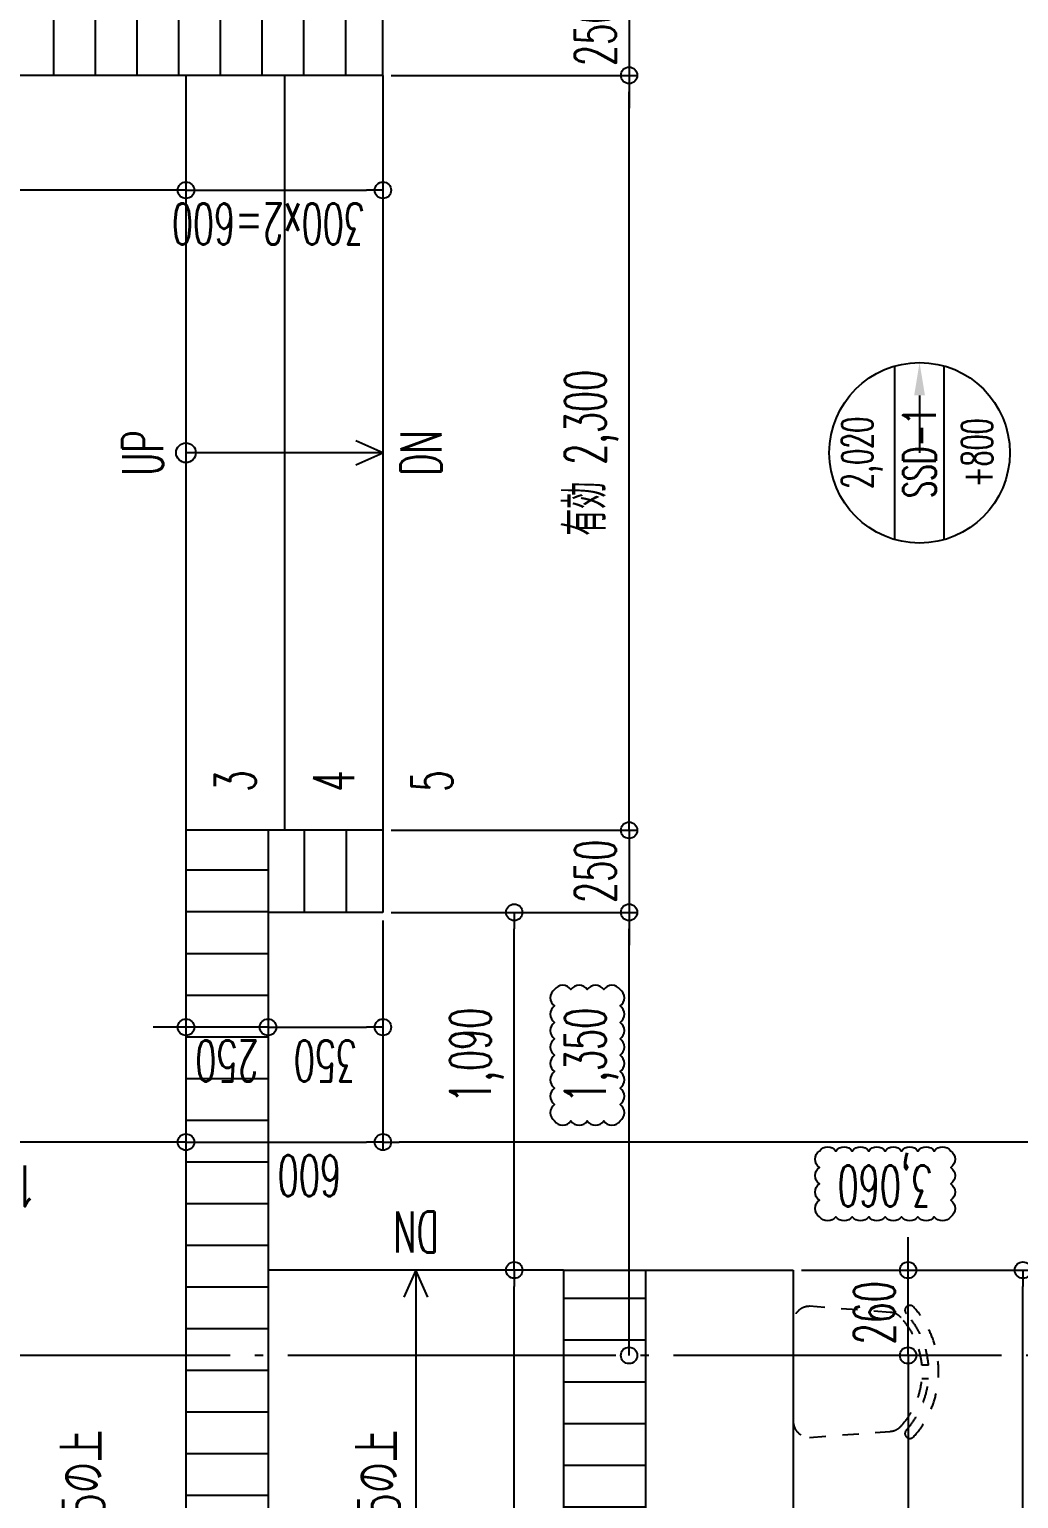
# Model space of a CAD drawing. Header units: millimetres. Extents: x -67913 to 128525, y -54442 to 63422.
# Drawn here: x 28863 to 31877, y 11214 to 15690 of the extents above; entities that cross this region are included whole.
import ezdxf
from ezdxf import colors
from ezdxf.entities.mleader import LeaderData, LeaderLine
from ezdxf.enums import TextEntityAlignment as Align
from ezdxf.math import Vec2, Vec3

# ---------------------------------------------------------------- set-up
doc = ezdxf.new("R2010")
doc.units = ezdxf.units.MM
doc.header["$LTSCALE"] = 500
doc.header["$PDMODE"] = 35
doc.linetypes.add('AXIS', pattern=[2.35, 2, -0.15, 0.05, -0.15])
doc.linetypes.add('DD3', pattern=[0.2, 0.1, -0.1])
doc.layers.get('0').update_dxf_attribs({"plot": 0})
for name, color, linetype in [('020KijnSn', 1, 'AXIS'), ('270SiagSp', 8, 'Continuous'), ('292Kigo', 8, 'Continuous'), ('302Dansa', 5, 'Continuous'), ('320Step', 4, 'Continuous'), ('350Kigu', 4, 'Continuous'), ('360Kagu', 3, 'DD3'), ('390Kigo', 8, 'Continuous'), ('391kigoHor', 10, 'Continuous')]:
    doc.layers.add(name, color=color, linetype=linetype)
doc.styles.add('Annotative', font='simplex.shx', dxfattribs={"width": 0.7, "bigfont": 'extfont2.shx'})
doc.styles.add('Dim', font='simplex.shx', dxfattribs={"width": 0.6, "bigfont": 'extfont2.shx'})
doc.styles.get("Standard").update_dxf_attribs({"font": 'simplex.shx', "width": 0.7, "bigfont": 'extfont2.shx'})
doc.dimstyles.new('PRO1-50', dxfattribs={"dimscale": 50, "dimtxt": 2.5, "dimasz": 1, "dimexe": 0.5, "dimexo": 0.5, "dimgap": 0.8, "dimtad": 1, "dimdec": 3, "dimdsep": 46, "dimlunit": 6, "dimtxsty": 'Dim', "dimblk": 'ORIGIN', "dimcen": 0, "dimadec": 3, "dimazin": 2, "dimtfac": 1, "dimtdec": 3, "dimtix": 1, "dimtmove": 2, "dimatfit": 3, "dimldrblk": 'ORIGIN', "dimfxl": 0, "dimarcsym": 0})

# ---------------------------------------------------------------- blocks, each defined once
blk = doc.blocks.new('建具記号')
at = {"color": 0, "linetype": 'ByBlock', "lineweight": -2, "transparency": 16777216}
for p, q in [((-5.292, 1.5), (5.292, 1.5)), ((-5.292, -1.5), (5.292, -1.5))]:
    blk.add_line(p, q, dxfattribs=at)
at = {"color": 7, "linetype": 'ByBlock', "lineweight": -2, "transparency": 16777216}
blk.add_circle((0, 0), 5.5, dxfattribs=at)
at = {"color": 0, "linetype": 'ByBlock', "lineweight": -2, "transparency": 16777216, "width": 0.6}
for tag, height, p in [('建具寸法・高さH', 1.9, (0, 3.5)), ('建具番号', 2, (0, 0)), ('基準高さから建具下枠の上端までの高さ', 1.9, (0, -3.5)), ('特記事項（電気錠等）', 1.9, (0, -7))]:
    blk.add_attdef(tag, text='', height=height, dxfattribs=at).set_placement(p, align=Align.MIDDLE)
blk = doc.blocks.new('_Origin')
at = {"color": 0, "linetype": 'ByBlock', "lineweight": -2}
blk.add_line((0, 0), (-1, 0), dxfattribs=at)
blk.add_circle((0, 0), 0.5, dxfattribs=at)
blk = doc.blocks.new('*D389')
at = {"layer": '270SiagSp', "color": 0, "lineweight": -2, "transparency": 16777216}
for p, q in [((29965, 15550), (30715, 15550)), ((30690, 13300), (30690, 15500)), ((29965, 13250), (30715, 13250))]:
    blk.add_line(p, q, dxfattribs=at)
at = {"layer": 'Defpoints', "color": 0, "transparency": 16777216}
for p in [(29940, 15550), (30690, 15550), (29940, 13250)]:
    blk.add_point(p, dxfattribs=at)
at = {"layer": '270SiagSp', "color": 0, "lineweight": -2, "transparency": 16777216, "xscale": 50, "yscale": 50, "zscale": 50}
for p, rotation in [((30690, 15550), 90), ((30690, 13250), 270)]:
    blk.add_blockref('_Origin', p, dxfattribs=dict(at, rotation=rotation))
at = {"layer": '270SiagSp', "color": 0, "transparency": 16777216, "insert": (30575.6, 14400), "char_height": 125, "attachment_point": 5, "rotation": 90, "style": 'Dim'}
blk.add_mtext('有効 2,300', dxfattribs=at)
blk = doc.blocks.new('*D390')
at = {"layer": '270SiagSp', "color": 0, "lineweight": -2, "transparency": 16777216}
for p, q in [((30690, 13300), (30690, 13350)), ((29965, 13250), (30715, 13250)), ((30690, 13250), (30690, 13000)), ((29965, 13000), (30715, 13000)), ((30690, 12950), (30690, 12900))]:
    blk.add_line(p, q, dxfattribs=at)
at = {"layer": 'Defpoints', "color": 0, "transparency": 16777216}
for p in [(29940, 13250), (29940, 13000), (30690, 13000)]:
    blk.add_point(p, dxfattribs=at)
at = {"layer": '270SiagSp', "color": 0, "lineweight": -2, "transparency": 16777216, "xscale": 50, "yscale": 50, "zscale": 50}
for p, rotation in [((30690, 13250), 270), ((30690, 13000), 90)]:
    blk.add_blockref('_Origin', p, dxfattribs=dict(at, rotation=rotation))
at = {"layer": '270SiagSp', "color": 0, "transparency": 16777216, "insert": (30587.5, 13125), "char_height": 125, "attachment_point": 5, "rotation": 90, "style": 'Dim'}
blk.add_mtext('250', dxfattribs=at)
blk = doc.blocks.new('*D391')
at = {"layer": '270SiagSp', "color": 0, "lineweight": -2, "transparency": 16777216}
for p, q in [((29965, 13000), (30715, 13000)), ((30690, 11700), (30690, 12950))]:
    blk.add_line(p, q, dxfattribs=at)
at = {"layer": 'Defpoints', "color": 0, "transparency": 16777216}
for p in [(29940, 13000), (30690, 13000), (30690, 11650)]:
    blk.add_point(p, dxfattribs=at)
at = {"layer": '270SiagSp', "color": 0, "lineweight": -2, "transparency": 16777216, "xscale": 50, "yscale": 50, "zscale": 50}
for p, rotation in [((30690, 13000), 90), ((30690, 11650), 270)]:
    blk.add_blockref('_Origin', p, dxfattribs=dict(at, rotation=rotation))
at = {"layer": '270SiagSp', "color": 0, "transparency": 16777216, "insert": (30575.6, 12564.6), "char_height": 125, "attachment_point": 5, "rotation": 90, "style": 'Dim'}
blk.add_mtext('1,350', dxfattribs=at)
blk = doc.blocks.new('*D392')
at = {"layer": '270SiagSp', "color": 0, "lineweight": -2, "transparency": 16777216}
for p, q in [((30690, 15850), (30690, 15900)), ((29965, 15800), (30715, 15800)), ((30690, 15800), (30690, 15550)), ((29965, 15550), (30715, 15550)), ((30690, 15500), (30690, 15450))]:
    blk.add_line(p, q, dxfattribs=at)
at = {"layer": 'Defpoints', "color": 0, "transparency": 16777216}
for p in [(29940, 15800), (29940, 15550), (30690, 15550)]:
    blk.add_point(p, dxfattribs=at)
at = {"layer": '270SiagSp', "color": 0, "lineweight": -2, "transparency": 16777216, "xscale": 50, "yscale": 50, "zscale": 50}
for p, rotation in [((30690, 15800), 270), ((30690, 15550), 90)]:
    blk.add_blockref('_Origin', p, dxfattribs=dict(at, rotation=rotation))
at = {"layer": '270SiagSp', "color": 0, "transparency": 16777216, "insert": (30587.5, 15675), "char_height": 125, "attachment_point": 5, "rotation": 90, "style": 'Dim'}
blk.add_mtext('250', dxfattribs=at)
blk = doc.blocks.new('*D420')
at = {"layer": '270SiagSp', "color": 0, "lineweight": -2, "transparency": 16777216}
for p, q in [((29940, 12975), (29940, 12275)), ((29390, 12300), (29890, 12300))]:
    blk.add_line(p, q, dxfattribs=at)
at = {"layer": 'Defpoints', "color": 0, "transparency": 16777216}
for p in [(29940, 13000), (29340, 12300), (29940, 12300)]:
    blk.add_point(p, dxfattribs=at)
at = {"layer": '270SiagSp', "color": 0, "lineweight": -2, "transparency": 16777216, "xscale": 50, "yscale": 50, "zscale": 50, "rotation": 180}
blk.add_blockref('_Origin', (29340, 12300), dxfattribs=at)
at = {"layer": '270SiagSp', "color": 0, "lineweight": -2, "transparency": 16777216, "xscale": 50, "yscale": 50, "zscale": 50}
blk.add_blockref('_Origin', (29940, 12300), dxfattribs=at)
at = {"layer": '270SiagSp', "color": 0, "transparency": 16777216, "insert": (29715.9, 12197.5), "char_height": 125, "attachment_point": 5, "rotation": 180, "style": 'Dim'}
blk.add_mtext('600', dxfattribs=at)
blk = doc.blocks.new('*D421')
at = {"layer": '270SiagSp', "color": 0, "lineweight": -2, "transparency": 16777216}
for p, q in [((29940, 12975), (29940, 12275)), ((32950, 12300), (29990, 12300))]:
    blk.add_line(p, q, dxfattribs=at)
at = {"layer": 'Defpoints', "color": 0, "transparency": 16777216}
for p in [(29940, 13000), (29940, 12300), (33000, 12300)]:
    blk.add_point(p, dxfattribs=at)
at = {"layer": '270SiagSp', "color": 0, "lineweight": -2, "transparency": 16777216, "xscale": 50, "yscale": 50, "zscale": 50, "rotation": 180}
blk.add_blockref('_Origin', (29940, 12300), dxfattribs=at)
at = {"layer": '270SiagSp', "color": 0, "lineweight": -2, "transparency": 16777216, "xscale": 50, "yscale": 50, "zscale": 50}
blk.add_blockref('_Origin', (33000, 12300), dxfattribs=at)
at = {"layer": '270SiagSp', "color": 0, "transparency": 16777216, "insert": (31470, 12185.6), "char_height": 125, "attachment_point": 5, "rotation": 180, "style": 'Dim'}
blk.add_mtext('3,060', dxfattribs=at)
blk = doc.blocks.new('*D422')
at = {"layer": '270SiagSp', "color": 0, "lineweight": -2, "transparency": 16777216}
for p, q in [((29940, 12975), (29940, 12625)), ((29640, 12650), (29890, 12650))]:
    blk.add_line(p, q, dxfattribs=at)
at = {"layer": 'Defpoints', "color": 0, "transparency": 16777216}
for p in [(29940, 13000), (29590, 12650), (29940, 12650)]:
    blk.add_point(p, dxfattribs=at)
at = {"layer": '270SiagSp', "color": 0, "lineweight": -2, "transparency": 16777216, "xscale": 50, "yscale": 50, "zscale": 50, "rotation": 180}
blk.add_blockref('_Origin', (29590, 12650), dxfattribs=at)
at = {"layer": '270SiagSp', "color": 0, "lineweight": -2, "transparency": 16777216, "xscale": 50, "yscale": 50, "zscale": 50}
blk.add_blockref('_Origin', (29940, 12650), dxfattribs=at)
at = {"layer": '270SiagSp', "color": 0, "transparency": 16777216, "insert": (29765, 12547.5), "char_height": 125, "attachment_point": 5, "rotation": 180, "style": 'Dim'}
blk.add_mtext('350', dxfattribs=at)
blk = doc.blocks.new('*D423')
at = {"layer": '270SiagSp', "color": 0, "lineweight": -2, "transparency": 16777216}
for p, q in [((28140, 12975), (28140, 12275)), ((29290, 12300), (28190, 12300))]:
    blk.add_line(p, q, dxfattribs=at)
at = {"layer": 'Defpoints', "color": 0, "transparency": 16777216}
for p in [(28140, 13000), (28140, 12300), (29340, 12300)]:
    blk.add_point(p, dxfattribs=at)
at = {"layer": '270SiagSp', "color": 0, "lineweight": -2, "transparency": 16777216, "xscale": 50, "yscale": 50, "zscale": 50, "rotation": 180}
blk.add_blockref('_Origin', (28140, 12300), dxfattribs=at)
at = {"layer": '270SiagSp', "color": 0, "lineweight": -2, "transparency": 16777216, "xscale": 50, "yscale": 50, "zscale": 50}
blk.add_blockref('_Origin', (29340, 12300), dxfattribs=at)
at = {"layer": '270SiagSp', "color": 0, "transparency": 16777216, "insert": (28740, 12185.6), "char_height": 125, "attachment_point": 5, "rotation": 180, "style": 'Dim'}
blk.add_mtext('1,200', dxfattribs=at)
blk = doc.blocks.new('*D429')
at = {"layer": '270SiagSp', "color": 0, "lineweight": -2, "transparency": 16777216}
for p, q in [((29290, 12650), (29240, 12650)), ((29590, 12650), (29340, 12650)), ((29640, 12650), (29690, 12650))]:
    blk.add_line(p, q, dxfattribs=at)
at = {"layer": 'Defpoints', "color": 0, "transparency": 16777216}
for p in [(29340, 12650), (29340, 12650), (29590, 12650)]:
    blk.add_point(p, dxfattribs=at)
at = {"layer": '270SiagSp', "color": 0, "lineweight": -2, "transparency": 16777216, "xscale": 50, "yscale": 50, "zscale": 50}
blk.add_blockref('_Origin', (29340, 12650), dxfattribs=at)
at = {"layer": '270SiagSp', "color": 0, "lineweight": -2, "transparency": 16777216, "xscale": 50, "yscale": 50, "zscale": 50, "rotation": 180}
blk.add_blockref('_Origin', (29590, 12650), dxfattribs=at)
at = {"layer": '270SiagSp', "color": 0, "transparency": 16777216, "insert": (29465, 12547.5), "char_height": 125, "attachment_point": 5, "rotation": 180, "style": 'Dim'}
blk.add_mtext('250', dxfattribs=at)
blk = doc.blocks.new('*D452')
at = {"layer": '270SiagSp', "color": 0, "lineweight": -2, "transparency": 16777216}
blk.add_line((29390, 15200), (29890, 15200), dxfattribs=at)
at = {"layer": 'Defpoints', "color": 0, "transparency": 16777216}
for p in [(29340, 15200), (29940, 15200), (29940, 15200)]:
    blk.add_point(p, dxfattribs=at)
at = {"layer": '270SiagSp', "color": 0, "lineweight": -2, "transparency": 16777216, "xscale": 50, "yscale": 50, "zscale": 50, "rotation": 180}
blk.add_blockref('_Origin', (29340, 15200), dxfattribs=at)
at = {"layer": '270SiagSp', "color": 0, "lineweight": -2, "transparency": 16777216, "xscale": 50, "yscale": 50, "zscale": 50}
blk.add_blockref('_Origin', (29940, 15200), dxfattribs=at)
at = {"layer": '270SiagSp', "color": 0, "transparency": 16777216, "insert": (29591.2, 15097.5), "char_height": 125, "attachment_point": 5, "rotation": 180, "style": 'Dim'}
blk.add_mtext('300x2=600', dxfattribs=at)
blk = doc.blocks.new('*D453')
at = {"layer": '270SiagSp', "color": 0, "lineweight": -2, "transparency": 16777216}
blk.add_line((29290, 15200), (27800, 15200), dxfattribs=at)
at = {"layer": 'Defpoints', "color": 0, "transparency": 16777216}
for p in [(27750, 15200), (27750, 15200), (29340, 15200)]:
    blk.add_point(p, dxfattribs=at)
at = {"layer": '270SiagSp', "color": 0, "lineweight": -2, "transparency": 16777216, "xscale": 50, "yscale": 50, "zscale": 50, "rotation": 180}
blk.add_blockref('_Origin', (27750, 15200), dxfattribs=at)
at = {"layer": '270SiagSp', "color": 0, "lineweight": -2, "transparency": 16777216, "xscale": 50, "yscale": 50, "zscale": 50}
blk.add_blockref('_Origin', (29340, 15200), dxfattribs=at)
at = {"layer": '270SiagSp', "color": 0, "transparency": 16777216, "insert": (28697.7, 15085.6), "char_height": 125, "attachment_point": 5, "rotation": 180, "style": 'Dim'}
blk.add_mtext('1,590', dxfattribs=at)
blk = doc.blocks.new('*D473')
at = {"layer": '270SiagSp', "color": 0, "lineweight": -2, "transparency": 16777216}
for p, q in [((31215, 11910), (31915, 11910)), ((31890, 6450), (31890, 11860))]:
    blk.add_line(p, q, dxfattribs=at)
at = {"layer": 'Defpoints', "color": 0, "transparency": 16777216}
for p in [(31190, 11910), (31890, 11910), (31890, 6400)]:
    blk.add_point(p, dxfattribs=at)
at = {"layer": '270SiagSp', "color": 0, "lineweight": -2, "transparency": 16777216, "xscale": 50, "yscale": 50, "zscale": 50}
for p, rotation in [((31890, 11910), 90), ((31890, 6400), 270)]:
    blk.add_blockref('_Origin', p, dxfattribs=dict(at, rotation=rotation))
at = {"layer": '270SiagSp', "color": 0, "transparency": 16777216, "insert": (31775.6, 9047.6), "char_height": 125, "attachment_point": 5, "rotation": 90, "style": 'Dim'}
blk.add_mtext('5,510', dxfattribs=at)
blk = doc.blocks.new('*D475')
at = {"layer": '270SiagSp', "color": 0, "lineweight": -2, "transparency": 16777216}
for p, q in [((31540, 11960), (31540, 12010)), ((31215, 11910), (31565, 11910)), ((31540, 11650), (31540, 11910)), ((31540, 11600), (31540, 11550))]:
    blk.add_line(p, q, dxfattribs=at)
at = {"layer": 'Defpoints', "color": 0, "transparency": 16777216}
for p in [(31190, 11910), (31540, 11910), (31540, 11650)]:
    blk.add_point(p, dxfattribs=at)
at = {"layer": '270SiagSp', "color": 0, "lineweight": -2, "transparency": 16777216, "xscale": 50, "yscale": 50, "zscale": 50}
for p, rotation in [((31540, 11910), 270), ((31540, 11650), 90)]:
    blk.add_blockref('_Origin', p, dxfattribs=dict(at, rotation=rotation))
at = {"layer": '270SiagSp', "color": 0, "transparency": 16777216, "insert": (31437.5, 11780), "char_height": 125, "attachment_point": 5, "rotation": 90, "style": 'Dim'}
blk.add_mtext('260', dxfattribs=at)
blk = doc.blocks.new('*D476')
at = {"layer": '270SiagSp', "color": 0, "lineweight": -2, "transparency": 16777216}
blk.add_line((31540, 11600), (31540, 6450), dxfattribs=at)
at = {"layer": 'Defpoints', "color": 0, "transparency": 16777216}
for p in [(31540, 11650), (31540, 6400), (31540, 6400)]:
    blk.add_point(p, dxfattribs=at)
at = {"layer": '270SiagSp', "color": 0, "lineweight": -2, "transparency": 16777216, "xscale": 50, "yscale": 50, "zscale": 50}
for p, rotation in [((31540, 11650), 89.99999999999801), ((31540, 6400), 269.999999999998)]:
    blk.add_blockref('_Origin', p, dxfattribs=dict(at, rotation=rotation))
at = {"layer": '270SiagSp', "color": 0, "transparency": 16777216, "insert": (31425.6, 9025), "char_height": 125, "attachment_point": 5, "rotation": 90, "style": 'Dim'}
blk.add_mtext('5,250', dxfattribs=at)
blk = doc.blocks.new('*D477')
at = {"layer": '270SiagSp', "color": 0, "lineweight": -2, "transparency": 16777216}
blk.add_line((30340, 6200), (30340, 11860), dxfattribs=at)
at = {"layer": 'Defpoints', "color": 0, "transparency": 16777216}
for p in [(30340, 11910), (30340, 11910), (30340, 6150)]:
    blk.add_point(p, dxfattribs=at)
at = {"layer": '270SiagSp', "color": 0, "lineweight": -2, "transparency": 16777216, "xscale": 50, "yscale": 50, "zscale": 50}
for p, rotation in [((30340, 11910), 90), ((30340, 6150), 270)]:
    blk.add_blockref('_Origin', p, dxfattribs=dict(at, rotation=rotation))
at = {"layer": '270SiagSp', "color": 0, "transparency": 16777216, "insert": (30225.6, 8797.6), "char_height": 125, "attachment_point": 5, "rotation": 90, "style": 'Dim'}
blk.add_mtext('5,760', dxfattribs=at)
blk = doc.blocks.new('*D478')
at = {"layer": '270SiagSp', "color": 0, "lineweight": -2, "transparency": 16777216}
for p, q in [((29965, 13000), (30365, 13000)), ((30340, 11960), (30340, 12950))]:
    blk.add_line(p, q, dxfattribs=at)
at = {"layer": 'Defpoints', "color": 0, "transparency": 16777216}
for p in [(29940, 13000), (30340, 13000), (30340, 11910)]:
    blk.add_point(p, dxfattribs=at)
at = {"layer": '270SiagSp', "color": 0, "lineweight": -2, "transparency": 16777216, "xscale": 50, "yscale": 50, "zscale": 50}
for p, rotation in [((30340, 13000), 90), ((30340, 11910), 270)]:
    blk.add_blockref('_Origin', p, dxfattribs=dict(at, rotation=rotation))
at = {"layer": '270SiagSp', "color": 0, "transparency": 16777216, "insert": (30225.6, 12564.6), "char_height": 125, "attachment_point": 5, "rotation": 90, "style": 'Dim'}
blk.add_mtext('1,090', dxfattribs=at)
blk = doc.blocks.new('ローカウンターチェア')
blk.add_lwpolyline([(73483, 48995.5, 0.191953), (73466.8, 49028.8), (73465.9, 49029.6, 0.165258), (73321.8, 49092.2), (73321.8, 49112.2, -0.166896), (73479.4, 49044.4, 1.000187), (73499.5, 49066.6, 0.38619), (73104, 49066.6, 1.000331), (73124.2, 49044.4, -0.166984), (73281.8, 49112.2), (73281.8, 49092.2, 0.16686), (73136.6, 49028.6, 0.190435), (73120.5, 48995.5), (73102.1, 48750, 0.414214), (73152.1, 48700), (73451.4, 48700, 0.414214), (73501.4, 48750)], format="xyb", close=True)

msp = doc.modelspace()

# ---------------------------------------------------------------- hatches: boundary and pattern name
at = {"layer": '302Dansa'}
h = msp.add_hatch(dxfattribs=at)
h.set_pattern_fill('LINE', color=256, scale=40, angle=90)
h.set_pattern_definition([(90, (28810.5, 15800), (-127, 8e-15), [])])
h.paths.add_polyline_path([(29940, 15800), (27300, 15800), (27300, 15550), (29940, 15550)])
h = msp.add_hatch(dxfattribs=at)
h.set_pattern_fill('LINE', color=256, scale=40)
h.set_pattern_definition([(0, (29340, 9700), (0, 127), [])])
h.paths.add_polyline_path([(29590, 13250), (29340, 13250), (29340, 6150), (29590, 6150)])
h = msp.add_hatch(dxfattribs=at)
h.set_pattern_fill('LINE', color=256, scale=40, angle=90)
h.set_pattern_definition([(90, (29701.5, 13000), (-127, 8e-15), [])])
h.paths.add_polyline_path([(29940, 13250), (29590, 13250), (29590, 13000), (29940, 13000)])
h = msp.add_hatch(dxfattribs=at)
h.set_pattern_fill('LINE', color=256, scale=40)
h.set_pattern_definition([(0, (30490, 9030), (0, 127), [])])
h.paths.add_polyline_path([(30740, 11910), (30490, 11910), (30490, 6150), (30740, 6150)])

# ---------------------------------------------------------------- linework, layer by layer
at = {"layer": '020KijnSn'}
msp.add_line((37700, 11650), (-4700, 11650), dxfattribs=at)
at = {"layer": '320Step'}
for p, q in [((29340, 15550), (29340, 13250)), ((29640, 15550), (29640, 13250)), ((29940, 15550), (29940, 13250)), ((30490, 11910), (29590, 11910))]:
    msp.add_line(p, q, dxfattribs=at)
at = {"layer": '320Step', "color": 5}
for points in [[(29857.6818, 14363.6191), (29940.0007, 14400.0003), (29857.6818, 14436.3815)], [(29940.0004, 14400.0006), (29340, 14400.0007)], [(30076.3812, 11827.6811), (30040, 11910), (30003.6188, 11827.6811)], [(30040.0002, 11909.9993), (30040, 6150)]]:
    msp.add_lwpolyline(points, dxfattribs=at)
msp.add_circle((29340, 14400), 30, dxfattribs=at)
at = {"layer": '350Kigu'}
for p, q in [((29940, 15550), (29940, 15800)), ((29940, 15550), (27050, 15550)), ((29940, 13250), (29340, 13250)), ((29340, 13250), (29340, 6150)), ((29590, 13250), (29590, 6150)), ((29940, 13250), (29940, 13000)), ((29940, 13000), (29590, 13000)), ((30490, 11910), (30490, 6150)), ((30490, 11910), (30740, 11910)), ((30740, 11910), (30740, 6150)), ((30740, 11910), (31190, 11910)), ((31190, 11910), (31190, 6400))]:
    msp.add_line(p, q, dxfattribs=at)
at = {"layer": '391kigoHor'}
for points in [[(30662.7898, 12764.6469, 0.52056705), (30612.7898, 12764.6469, 0.52056705), (30562.7898, 12764.6469, 0.52056705), (30512.7898, 12764.6469, 0.52056705), (30462.7898, 12764.6469, 0.52056705), (30462.7898, 12714.6469, 0.52056705), (30462.7898, 12664.6469, 0.52056705), (30462.7898, 12614.6469, 0.52056705), (30462.7898, 12564.6469, 0.52056705), (30462.7898, 12514.6469, 0.52056705), (30462.7898, 12464.6469, 0.52056705), (30462.7898, 12414.6469, 0.52056705), (30462.7898, 12364.6469, 0.52056705), (30512.7898, 12364.6469, 0.52056705), (30562.7898, 12364.6469, 0.52056705), (30612.7898, 12364.6469, 0.52056705), (30662.7898, 12364.6469, 0.52056705), (30662.7898, 12414.6469, 0.52056705), (30662.7898, 12464.6469, 0.52056705), (30662.7898, 12514.6469, 0.52056705), (30662.7898, 12564.6469, 0.52056705), (30662.7898, 12614.6469, 0.52056705), (30662.7898, 12664.6469, 0.52056705), (30662.7898, 12714.6469, 0.52056705)], [(31670, 12272.7898, -0.52056705), (31670, 12222.7898, -0.52056705), (31670, 12172.7898, -0.52056705), (31670, 12122.7898, -0.52056705), (31670, 12072.7898, -0.52056705), (31620, 12072.7898, -0.52056705), (31570, 12072.7898, -0.52056705), (31520, 12072.7898, -0.52056705), (31470, 12072.7898, -0.52056705), (31420, 12072.7898, -0.52056705), (31370, 12072.7898, -0.52056705), (31320, 12072.7898, -0.52056705), (31270, 12072.7898, -0.52056705), (31270, 12122.7898, -0.52056705), (31270, 12172.7898, -0.52056705), (31270, 12222.7898, -0.52056705), (31270, 12272.7898, -0.52056705), (31320, 12272.7898, -0.52056705), (31370, 12272.7898, -0.52056705), (31420, 12272.7898, -0.52056705), (31470, 12272.7898, -0.52056705), (31520, 12272.7898, -0.52056705), (31570, 12272.7898, -0.52056705), (31620, 12272.7898, -0.52056705)]]:
    msp.add_lwpolyline(points, format="xyb", close=True, dxfattribs=at)

# ---------------------------------------------------------------- block references
at = {"layer": '360Kagu', "rotation": 270}
msp.add_blockref('ローカウンターチェア', (-17509.9968, 84901.7781), dxfattribs=at)

# ---------------------------------------------------------------- texts
at = {"layer": '390Kigo', "width": 0.6}
for s, rotation, p in [('UP', 90, (29208.5228, 14399.13)), ('DN', 90, (30055.9123, 14399.1302)), ('3', 90, (29490, 13400)), ('4', 90, (29790, 13400)), ('5', 90, (30090, 13400)), ('DN', 180, (30040.8701, 12025.9117))]:
    msp.add_text(s, height=125, rotation=rotation, dxfattribs=at).set_placement(p, align=Align.MIDDLE)

# ---------------------------------------------------------------- dimensions: what is measured, and where the dimension line sits
at = {"layer": '270SiagSp'}
for base, p1, p2, angle, picture, middle in [((30690, 15550), (29940, 15800), (29940, 15550), 270, '*D392', (30587.5, 15675)), ((30690, 13000), (29940, 13250), (29940, 13000), 270, '*D390', (30587.5, 13125)), ((28140, 12300), (29340, 12300), (28140, 13000), 180, '*D423', (28740, 12185.5952)), ((29940, 12300), (33000, 12300), (29940, 13000), 180, '*D421', (31470, 12185.5952)), ((29340, 12650), (29590, 12650), (29340, 12650), 180, '*D429', (29465, 12547.5)), ((31540, 11910), (31540, 11650), (31190, 11910), 90, '*D475', (31437.5, 11780)), ((31540, 6400), (31540, 11650), (31540, 6400), 270, '*D476', (31425.5952, 9025))]:
    dim = msp.add_linear_dim(base=base, p1=p1, p2=p2, angle=angle, dimstyle='PRO1-50', dxfattribs=at)
    dim.commit()
    dim.dimension.update_dxf_attribs({"geometry": picture, "text_midpoint": middle})
dim = msp.add_linear_dim(base=(30690, 15550), p1=(29940, 13250), p2=(29940, 15550), angle=90, dimstyle='PRO1-50', override={"dimpost": '有効 <>'}, dxfattribs=at)
dim.commit()
dim.dimension.update_dxf_attribs({"geometry": '*D389', "text_midpoint": (30575.5952, 14400)})
for base, p1, p2, angle, picture, middle in [((27750, 15200), (29340, 15200), (27750, 15200), 180, '*D453', (28697.7333, 15085.5952)), ((30690, 13000), (30690, 11650), (29940, 13000), 90, '*D391', (30575.5952, 12564.6469)), ((30340, 13000), (30340, 11910), (29940, 13000), 90, '*D478', (30225.5952, 12564.6469)), ((30340, 11910), (30340, 6150), (30340, 11910), 90, '*D477', (30225.5952, 8797.6375)), ((31890, 11910), (31890, 6400), (31190, 11910), 90, '*D473', (31775.5952, 9047.6375))]:
    dim = msp.add_linear_dim(base=base, p1=p1, p2=p2, angle=angle, dimstyle='PRO1-50', dxfattribs=at)
    dim.commit()
    dim.dimension.update_dxf_attribs({"geometry": picture, "text_midpoint": middle, "dimtype": 160})
dim = msp.add_linear_dim(base=(29940, 15200), p1=(29340, 15200), p2=(29940, 15200), text='300x2=<>', dimstyle='PRO1-50', override={"dimtad": 4, "dimtfill": 0}, dxfattribs=at)
dim.commit()
dim.dimension.update_dxf_attribs({"geometry": '*D452', "text_midpoint": (29591.1646, 15097.5), "dimtype": 160})
dim = msp.add_linear_dim(base=(29940, 12300), p1=(29340, 12300), p2=(29940, 13000), dimstyle='PRO1-50', dxfattribs=at)
dim.commit()
dim.dimension.update_dxf_attribs({"geometry": '*D420', "text_midpoint": (29715.9354, 12197.5), "dimtype": 160})
dim = msp.add_linear_dim(base=(29940, 12650), p1=(29590, 12650), p2=(29940, 13000), dimstyle='PRO1-50', dxfattribs=at)
dim.commit()
dim.dimension.update_dxf_attribs({"geometry": '*D422', "text_midpoint": (29765, 12547.5)})

# ---------------------------------------------------------------- leaders
at = {"layer": '292Kigo'}
ml = msp.add_multileader_block('Standard', dxfattribs=at)
ml.set_content('建具記号', color=256, scale=50)
ml.set_attribute('建具寸法・高さH', '2,150', width=0)
ml.set_attribute('建具番号', '既ALD-1', width=0)
ml.set_attribute('基準高さから建具下枠の上端までの高さ', '±0', width=0)
ml.set_attribute('特記事項（電気錠等）', '', width=0)
ml.set_leader_properties()
ml.build(insert=Vec2(0, 0))
ml.multileader.update_dxf_attribs({"has_dogleg": 0, "dogleg_length": 2, "arrow_head_size": 100, "block_connection_type": 1})
ctx = ml.context
ctx.base_point, ctx.char_height, ctx.arrow_head_size, ctx.landing_gap_size, ctx.plane_origin, ctx.plane_x_axis, ctx.plane_y_axis = Vec3(84209.6088, 29625), 125, 100, 100, Vec3(84209.6088, 26375), Vec3(0, 1), Vec3(-1, 0)
ctx.attachment_type = 1
notes = []
notes.append((ctx, [(0, (0, 0, 0), (0, 0), (1, 0), 1, [])]))
ctx.block.insert, ctx.block.rotation = Vec3(84209.6088, 29625), 1.570796327
ml = msp.add_multileader_block('Standard', dxfattribs=at)
ml.set_content('建具記号', color=256, scale=50)
ml.set_attribute('建具寸法・高さH', '700+975', width=0)
ml.set_attribute('建具番号', '既開口', width=0)
ml.set_attribute('基準高さから建具下枠の上端までの高さ', '+750', width=0)
ml.set_attribute('特記事項（電気錠等）', '', width=0)
ml.set_leader_properties()
ml.build(insert=Vec2(0, 0))
ml.multileader.update_dxf_attribs({"has_dogleg": 0, "dogleg_length": 2, "arrow_head_size": 100, "block_connection_type": 1})
ctx = ml.context
ctx.base_point, ctx.char_height, ctx.arrow_head_size, ctx.landing_gap_size, ctx.plane_origin, ctx.plane_x_axis, ctx.plane_y_axis = Vec3(100259.6088, 23752.5009), 125, 100, 100, Vec3(99377.3762, 20237.077), Vec3(0, 1), Vec3(-1, 0)
ctx.attachment_type = 1
notes.append((ctx, [(0, (0, 0, 0), (0, 0), (1, 0), 1, [])]))
ctx.block.insert, ctx.block.rotation = Vec3(100259.6088, 23752.5009), 1.570796327
ml = msp.add_multileader_block('Standard', dxfattribs=at)
ml.set_content('建具記号', color=256, scale=50)
ml.set_attribute('建具寸法・高さH', '1,150+600', width=0)
ml.set_attribute('建具番号', '開口', width=0)
ml.set_attribute('基準高さから建具下枠の上端までの高さ', '+750', width=0)
ml.set_attribute('特記事項（電気錠等）', '', width=0)
ml.set_leader_properties()
ml.build(insert=Vec2(0, 0))
ml.multileader.update_dxf_attribs({"has_dogleg": 0, "dogleg_length": 2, "arrow_head_size": 100, "block_connection_type": 1})
ctx = ml.context
ctx.base_point, ctx.char_height, ctx.arrow_head_size, ctx.landing_gap_size, ctx.plane_origin, ctx.plane_x_axis, ctx.plane_y_axis = Vec3(100509.6088, 18900), 125, 100, 100, Vec3(99627.3762, 15384.5762), Vec3(0, 1), Vec3(-1, 0)
ctx.attachment_type = 1
notes.append((ctx, [(0, (0, 0, 0), (0, 0), (1, 0), 1, [])]))
ctx.block.insert, ctx.block.rotation = Vec3(100509.6088, 18900), 1.570796327
ml = msp.add_multileader_block('Standard', dxfattribs=at)
ml.set_content('建具記号', color=256, scale=50)
ml.set_attribute('建具寸法・高さH', '1,150+600', width=0)
ml.set_attribute('建具番号', '開口', width=0)
ml.set_attribute('基準高さから建具下枠の上端までの高さ', '+750', width=0)
ml.set_attribute('特記事項（電気錠等）', '', width=0)
ml.set_leader_properties()
ml.build(insert=Vec2(0, 0))
ml.multileader.update_dxf_attribs({"has_dogleg": 0, "dogleg_length": 2, "arrow_head_size": 100, "block_connection_type": 1})
ctx = ml.context
ctx.base_point, ctx.char_height, ctx.arrow_head_size, ctx.landing_gap_size, ctx.plane_origin, ctx.plane_x_axis, ctx.plane_y_axis = Vec3(100509.6088, 14400), 125, 100, 100, Vec3(99627.3762, 10884.5762), Vec3(0, 1), Vec3(-1, 0)
ctx.attachment_type = 1
notes.append((ctx, [(0, (0, 0, 0), (0, 0), (1, 0), 1, [])]))
ctx.block.insert, ctx.block.rotation = Vec3(100509.6088, 14400), 1.570796327
ml = msp.add_multileader_block('Standard', dxfattribs=at)
ml.set_content('建具記号', color=256, scale=50)
ml.set_attribute('建具寸法・高さH', '2,020', width=0)
ml.set_attribute('建具番号', 'SSD-1', width=0)
ml.set_attribute('基準高さから建具下枠の上端までの高さ', '+800', width=0)
ml.set_attribute('特記事項（電気錠等）', '', width=0)
ml.set_leader_properties()
ml.build(insert=Vec2(0, 0))
ml.multileader.update_dxf_attribs({"has_dogleg": 0, "dogleg_length": 2, "arrow_head_size": 100, "block_connection_type": 1})
ctx = ml.context
ctx.base_point, ctx.char_height, ctx.arrow_head_size, ctx.landing_gap_size, ctx.plane_origin, ctx.plane_x_axis, ctx.plane_y_axis = Vec3(31575, 14400), 125, 100, 100, Vec3(31575, 11041.5), Vec3(0, 1), Vec3(-1, 0)
ctx.attachment_type = 1
notes.append((ctx, [(0, (1, 1, 0), (31575, 14500), (0, -1), 100, [(0, [(31575, 14675)], 0, [])])]))
ctx.block.insert, ctx.block.rotation = Vec3(31575, 14400), 1.570796327
at = {"layer": '390Kigo'}
ml = msp.add_multileader_mtext('Standard', dxfattribs=at)
ml.set_content('下膳口\\P▼', color=256, style='Annotative')
ml.set_leader_properties()
ml.build(insert=Vec2(0, 0))
ml.multileader.update_dxf_attribs({"dogleg_length": 2, "arrow_head_size": 100})
ctx = ml.context
ctx.base_point, ctx.char_height, ctx.arrow_head_size, ctx.landing_gap_size, ctx.plane_origin, ctx.plane_x_axis, ctx.plane_y_axis = Vec3(87325.5752, 23752.5), 125, 100, 50, Vec3(85752.0635, 29067.9322), Vec3(0, 1), Vec3(-1, 0)
ctx.text_align_type = 1
notes.append((ctx, [(0, (0, 0, 0), (0, 0), (1, 0), 1, [])]))
ctx.mtext.insert, ctx.mtext.text_direction, ctx.mtext.defined_height, ctx.mtext.alignment, ctx.mtext.line_spacing_factor, ctx.mtext.flow_direction = Vec3(87263.0752, 23945.4167), Vec3(0, 1), 55.8756, 2, 0.84, 5
ml = msp.add_multileader_mtext('Standard', dxfattribs=at)
ml.set_content('▲\\P下膳口', color=256, style='Annotative')
ml.set_leader_properties()
ml.build(insert=Vec2(0, 0))
ml.multileader.update_dxf_attribs({"dogleg_length": 2, "arrow_head_size": 100})
ctx = ml.context
ctx.base_point, ctx.char_height, ctx.arrow_head_size, ctx.landing_gap_size, ctx.plane_origin, ctx.plane_x_axis, ctx.plane_y_axis = Vec3(99652.0165, 23559.5842), 125, 100, 50, Vec3(98273.2511, 28875.0164), Vec3(0, 1), Vec3(-1, 0)
ctx.text_align_type = 1
notes.append((ctx, [(0, (0, 0, 0), (0, 0), (1, 0), 1, [])]))
ctx.mtext.insert, ctx.mtext.text_direction, ctx.mtext.defined_height, ctx.mtext.alignment, ctx.mtext.line_spacing_factor, ctx.mtext.flow_direction = Vec3(99589.5165, 23752.5009), Vec3(0, 1), 55.8756, 2, 0.72, 5
ml = msp.add_multileader_mtext('Standard', dxfattribs=at)
ml.set_content('▲\\P従業員出入口', color=256, style='Annotative')
ml.set_leader_properties()
ml.build(insert=Vec2(0, 0))
ml.multileader.update_dxf_attribs({"dogleg_length": 2, "arrow_head_size": 100})
ctx = ml.context
ctx.base_point, ctx.char_height, ctx.arrow_head_size, ctx.landing_gap_size, ctx.plane_origin, ctx.plane_x_axis, ctx.plane_y_axis = Vec3(99534.0165, 21449.5833), 125, 100, 50, Vec3(98155.2511, 26922.5156), Vec3(0, 1), Vec3(-1, 0)
ctx.text_align_type = 1
notes.append((ctx, [(0, (0, 0, 0), (0, 0), (1, 0), 1, [])]))
ctx.mtext.insert, ctx.mtext.text_direction, ctx.mtext.defined_height, ctx.mtext.alignment, ctx.mtext.line_spacing_factor, ctx.mtext.flow_direction = Vec3(99471.5165, 21800), Vec3(0, 1), 55.8756, 2, 0.72, 5
ml = msp.add_multileader_mtext('Standard', dxfattribs=at)
ml.set_content('給茶機', color=256, style='Annotative')
ml.set_leader_properties()
ml.build(insert=Vec2(0, 0))
ml.multileader.update_dxf_attribs({"dogleg_length": 2, "arrow_head_size": 100})
ctx = ml.context
ctx.base_point, ctx.char_height, ctx.arrow_head_size, ctx.landing_gap_size, ctx.plane_origin, ctx.plane_x_axis, ctx.plane_y_axis = Vec3(99279.6088, 19372.844), 125, 100, 50, Vec3(97680.4433, 24814.0581), Vec3(0, 1), Vec3(-1, 0)
ctx.text_align_type = 1
notes.append((ctx, [(0, (0, 0, 0), (0, 0), (1, 0), 1, [])]))
ctx.mtext.insert, ctx.mtext.text_direction, ctx.mtext.defined_height, ctx.mtext.alignment, ctx.mtext.line_spacing_factor, ctx.mtext.flow_direction = Vec3(99217.1088, 19568.6773), Vec3(0, 1), 55.8756, 2, 0.84, 5
ml = msp.add_multileader_mtext('Standard', dxfattribs=at)
ml.set_content('調味料\\Pカトラリー', color=256, style='Annotative')
ml.set_leader_properties()
ml.build(insert=Vec2(0, 0))
ml.multileader.update_dxf_attribs({"dogleg_length": 2, "arrow_head_size": 100})
ctx = ml.context
ctx.base_point, ctx.char_height, ctx.arrow_head_size, ctx.landing_gap_size, ctx.plane_origin, ctx.plane_x_axis, ctx.plane_y_axis = Vec3(99206.7639, 17917.844), 125, 100, 50, Vec3(98262.1082, 23389.2318), Vec3(0, 1), Vec3(-1, 0)
ctx.text_align_type = 1
notes.append((ctx, [(0, (0, 0, 0), (0, 0), (1, 0), 1, [])]))
ctx.mtext.insert, ctx.mtext.text_direction, ctx.mtext.defined_height, ctx.mtext.alignment, ctx.mtext.line_spacing_factor, ctx.mtext.flow_direction = Vec3(99144.2639, 18218.6773), Vec3(0, 1), 55.8756, 2, 0.72, 5
ml = msp.add_multileader_mtext('Standard', dxfattribs=at)
ml.set_content('従業員出入口\\P▼', color=256, style='Annotative')
ml.set_leader_properties()
ml.build(insert=Vec2(0, 0))
ml.multileader.update_dxf_attribs({"dogleg_length": 2, "arrow_head_size": 100})
ctx = ml.context
ctx.base_point, ctx.char_height, ctx.arrow_head_size, ctx.landing_gap_size, ctx.plane_origin, ctx.plane_x_axis, ctx.plane_y_axis = Vec3(87325.5752, 17719.7752), 125, 100, 50, Vec3(85752.0635, 23192.7074), Vec3(0, 1), Vec3(-1, 0)
ctx.text_align_type = 1
notes.append((ctx, [(0, (0, 0, 0), (0, 0), (1, 0), 1, [])]))
ctx.mtext.insert, ctx.mtext.text_direction, ctx.mtext.defined_height, ctx.mtext.alignment, ctx.mtext.line_spacing_factor, ctx.mtext.flow_direction = Vec3(87263.0752, 18070.1919), Vec3(0, 1), 55.8756, 2, 0.84, 5
ml = msp.add_multileader_mtext('Standard', dxfattribs=at)
ml.set_content('給茶機', color=256, style='Annotative')
ml.set_leader_properties()
ml.build(insert=Vec2(0, 0))
ml.multileader.update_dxf_attribs({"dogleg_length": 2, "arrow_head_size": 100})
ctx = ml.context
ctx.base_point, ctx.char_height, ctx.arrow_head_size, ctx.landing_gap_size, ctx.plane_origin, ctx.plane_x_axis, ctx.plane_y_axis = Vec3(87357.0319, 12482.6883), 125, 100, 50, Vec3(85757.8664, 17923.9024), Vec3(0, 1), Vec3(-1, 0)
ctx.text_align_type = 1
notes.append((ctx, [(0, (0, 0, 0), (0, 0), (1, 0), 1, [])]))
ctx.mtext.insert, ctx.mtext.text_direction, ctx.mtext.defined_height, ctx.mtext.alignment, ctx.mtext.line_spacing_factor, ctx.mtext.flow_direction = Vec3(87294.5319, 12678.5216), Vec3(0, 1), 55.8756, 2, 0.84, 5
ml = msp.add_multileader_mtext('Standard', dxfattribs=at)
ml.set_content('カウンター H720', color=256, style='Annotative')
ml.set_leader_properties()
ml.build(insert=Vec2(0, 0))
ml.multileader.update_dxf_attribs({"dogleg_length": 2, "arrow_head_size": 100})
ctx = ml.context
ctx.base_point, ctx.char_height, ctx.arrow_head_size, ctx.landing_gap_size, ctx.plane_origin, ctx.plane_x_axis, ctx.plane_y_axis = Vec3(31740, 10235.4293), 125, 100, 50, Vec3(32164.8019, 4946.7038), Vec3(0, 1), Vec3(-1, 0)
notes.append((ctx, [(0, (1, 1, 0), (31740, 10135.4293), (0, 1), 100, [(0, [(30955.4847, 9676.1175)], 0, [])])]))
ctx.mtext.insert, ctx.mtext.text_direction, ctx.mtext.width, ctx.mtext.defined_height, ctx.mtext.flow_direction = Vec3(31677.5, 10285.4293), Vec3(0, 1), 1650.600283, 55.8756, 5
ml = msp.add_multileader_mtext('Standard', dxfattribs=at)
ml.set_content('腰壁・天端:構造用合板 t15の上\\P無釉タイル H1,600', color=256, style='Annotative')
ml.set_leader_properties()
ml.build(insert=Vec2(0, 0))
ml.multileader.update_dxf_attribs({"dogleg_length": 2, "arrow_head_size": 100})
ctx = ml.context
ctx.base_point, ctx.char_height, ctx.arrow_head_size, ctx.landing_gap_size, ctx.plane_origin, ctx.plane_x_axis, ctx.plane_y_axis = Vec3(29040, 9925.1891), 125, 100, 50, Vec3(28615.1981, 4636.4636), Vec3(0, 1), Vec3(-1, 0)
notes.append((ctx, [(0, (1, 1, 0), (29039.814, 9825.1891), (0, 1), 100, [(0, [(29490.3572, 9561.5175)], 0, [])])]))
ctx.mtext.insert, ctx.mtext.text_direction, ctx.mtext.width, ctx.mtext.defined_height, ctx.mtext.flow_direction = Vec3(28965.5952, 9975.1891), Vec3(0, 1), 1650.600283, 55.8756, 5
ml = msp.add_multileader_mtext('Standard', dxfattribs=at)
ml.set_content('腰壁・天端:構造用合板 t15の上\\P無釉タイル H1,600', color=256, style='Annotative')
ml.set_leader_properties()
ml.build(insert=Vec2(0, 0))
ml.multileader.update_dxf_attribs({"dogleg_length": 2, "arrow_head_size": 100})
ctx = ml.context
ctx.base_point, ctx.char_height, ctx.arrow_head_size, ctx.landing_gap_size, ctx.plane_origin, ctx.plane_x_axis, ctx.plane_y_axis = Vec3(29940, 9925.1891), 125, 100, 50, Vec3(29515.1981, 4636.4636), Vec3(0, 1), Vec3(-1, 0)
notes.append((ctx, [(0, (1, 1, 0), (29939.814, 9825.1891), (0, 1), 100, [(0, [(30646.2116, 9411.7219)], 0, [])])]))
ctx.mtext.insert, ctx.mtext.text_direction, ctx.mtext.width, ctx.mtext.defined_height, ctx.mtext.flow_direction = Vec3(29865.5952, 9975.1891), Vec3(0, 1), 1650.600283, 55.8756, 5
for ctx, leaders in notes:
    for number, flags, end, landing, length, lines in leaders:
        leader = LeaderData()
        leader.index, (leader.has_last_leader_line, leader.has_dogleg_vector, leader.attachment_direction) = number, flags
        leader.last_leader_point, leader.dogleg_vector, leader.dogleg_length = Vec3(end), Vec3(landing), length
        for number, points, colour, breaks in lines:
            line = LeaderLine()
            line.index, line.vertices, line.color, line.breaks = number, Vec3.list(points), colors.encode_raw_color(colour), breaks
            leader.lines.append(line)
        ctx.leaders.append(leader)

doc.saveas('drawing.dxf')
